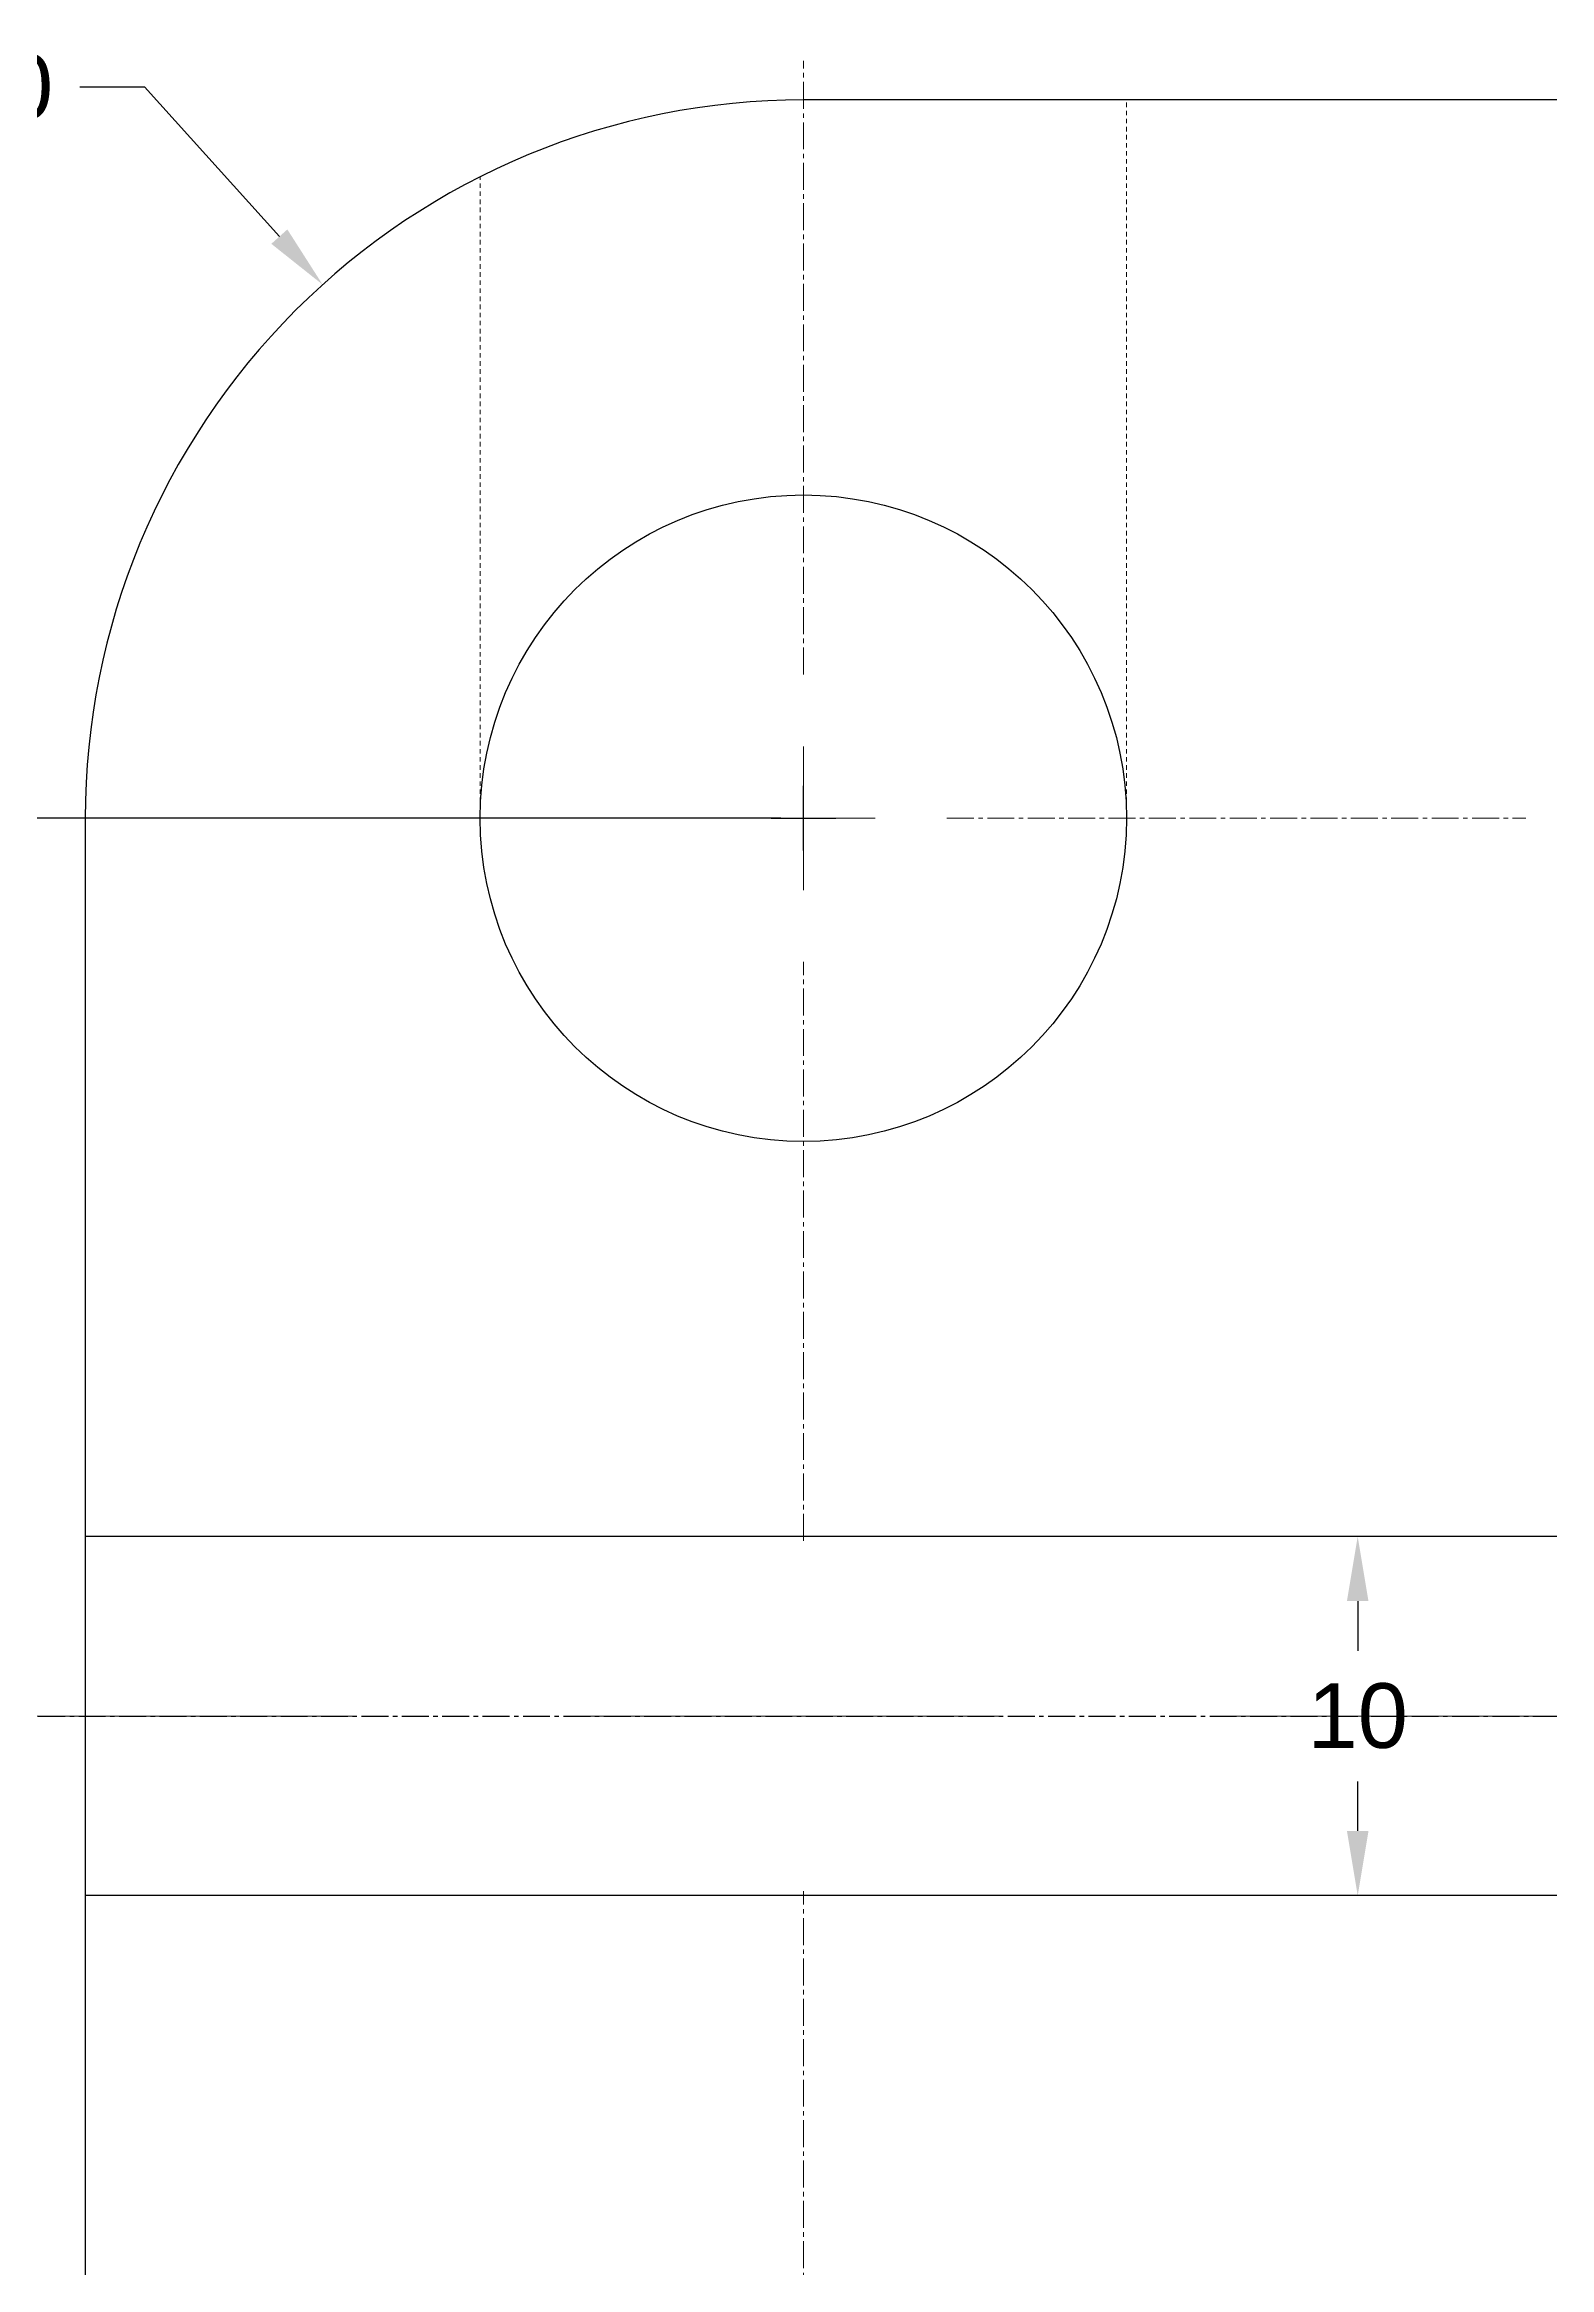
# Model space of a CAD drawing. Header units: inches. Extents: x -12 to 299, y -12 to 425.
# Drawn here: x 23.9 to 65.8, y 48 to 109.9 of the extents above; entities that cross this region are included whole.
import ezdxf

# ---------------------------------------------------------------- set-up
doc = ezdxf.new("R2010")
doc.units = ezdxf.units.IN
doc.header["$MEASUREMENT"] = 0
for name, pattern in [('ACAD_ISO10W100', [18, 12, -3, 0, -3]), ('CENTER2', [1.125, 0.75, -0.125, 0.125, -0.125]), ('HIDDEN2', [0.1875, 0.125, -0.0625])]:
    doc.linetypes.add(name, pattern=pattern)
for name, color, linetype, lineweight in [('axe', 181, 'ACAD_ISO10W100', 0), ('dimensiuni', 220, 'Continuous', 0), ('PDF_hidden', 7, 'HIDDEN2', 0), ('vizibil', 7, 'Continuous', 30), ('ytaseu', 50, 'CENTER2', 30)]:
    doc.layers.add(name, color=color, linetype=linetype, lineweight=lineweight)
doc.styles.get("Standard").update_dxf_attribs({"font": 'arial.ttf'})
doc.dimstyles.new('Annotative', dxfattribs={"dimscale": 0, "dimtxt": 0.18, "dimasz": 0.18, "dimexe": 0.18, "dimexo": 0.0625, "dimgap": 0.09, "dimtad": 0, "dimtih": 1, "dimtoh": 1, "dimdec": 0, "dimzin": 0, "dimdsep": 46, "dimtxsty": 'Standard', "dimcen": 0.09, "dimadec": 0, "dimazin": 0, "dimtfac": 1, "dimtdec": 0, "dimtofl": 0, "dimtmove": 0, "dimatfit": 3, "dimfxl": 1, "dimtolj": 1, "dimtzin": 0, "dimarcsym": 0})

# ---------------------------------------------------------------- blocks, each defined once
blk = doc.blocks.new('*U1')
at = {"layer": 'axe', "color": 0, "linetype": 'CENTER2', "transparency": 16777216}
for p, q in [((0, 4), (0, 21.089)), ((-20.12, 0), (-4, 0)), ((4, 0), (20.12, 0)), ((0, -20.12), (0, -4))]:
    blk.add_line(p, q, dxfattribs=at)
at = {"layer": 'axe', "color": 0, "linetype": 'Continuous', "transparency": 16777216}
for p, q in [((0, -2), (0, 2)), ((-2, 0), (2, 0))]:
    blk.add_line(p, q, dxfattribs=at)
blk = doc.blocks.new('*U2')
at = {"layer": 'axe', "color": 0, "linetype": 'CENTER2', "transparency": 16777216}
for p, q in [((0, 4), (0, 20.12)), ((-20.12, 0), (-4, 0)), ((4, 0), (20.12, 0)), ((0, -20.12), (0, -4))]:
    blk.add_line(p, q, dxfattribs=at)
at = {"layer": 'axe', "color": 0, "linetype": 'Continuous', "transparency": 16777216}
for p, q in [((0, -2), (0, 2)), ((-2, 0), (2, 0))]:
    blk.add_line(p, q, dxfattribs=at)
blk = doc.blocks.new('*D22')
at = {"layer": 'Defpoints', "color": 0, "transparency": 16777216}
for p in [(31.65, 103.218), (45.04, 88.361)]:
    blk.add_point(p, dxfattribs=at)
at = {"layer": 'dimensiuni', "color": 0, "lineweight": -2, "transparency": 16777216}
for p, q in [((24.887, 108.724), (26.687, 108.724)), ((26.687, 108.724), (30.445, 104.555)), ((45.04, 87.461), (45.04, 89.261)), ((44.14, 88.361), (45.94, 88.361))]:
    blk.add_line(p, q, dxfattribs=at)
at = {"layer": 'dimensiuni', "color": 0, "transparency": 16777216}
blk.add_solid([(30.668, 104.755), (30.222, 104.354), (31.65, 103.218)], dxfattribs=at)
at = {"layer": 'dimensiuni', "color": 0, "transparency": 16777216, "insert": (21.84, 108.724), "char_height": 1.8, "attachment_point": 5}
blk.add_mtext('\\A1;R20', dxfattribs=at)
blk = doc.blocks.new('*D25')
at = {"layer": 'Defpoints', "color": 0, "transparency": 16777216}
for p in [(45.04, 88.361), (18.04, 38.361), (45.04, 38.361)]:
    blk.add_point(p, dxfattribs=at)
at = {"layer": 'dimensiuni', "color": 0, "lineweight": -2, "transparency": 16777216}
for p, q in [((44.415, 88.361), (16.24, 88.361)), ((18.04, 86.561), (18.04, 65.18)), ((18.04, 40.161), (18.04, 61.542)), ((44.415, 38.361), (16.24, 38.361))]:
    blk.add_line(p, q, dxfattribs=at)
at = {"layer": 'dimensiuni', "color": 0, "transparency": 16777216}
for points in [[(17.74, 86.561), (18.34, 86.561), (18.04, 88.361)], [(17.74, 40.161), (18.34, 40.161), (18.04, 38.361)]]:
    blk.add_solid(points, dxfattribs=at)
at = {"layer": 'dimensiuni', "color": 0, "transparency": 16777216, "insert": (18.04, 63.361), "char_height": 1.8, "attachment_point": 5}
blk.add_mtext('\\A1;50', dxfattribs=at)
blk = doc.blocks.new('*D26')
at = {"layer": 'Defpoints', "color": 0, "transparency": 16777216}
for p in [(60.479, 68.361), (60.479, 58.361), (60.479, 58.361)]:
    blk.add_point(p, dxfattribs=at)
at = {"layer": 'dimensiuni', "color": 0, "lineweight": -2, "transparency": 16777216}
for p, q in [((59.854, 68.361), (58.679, 68.361)), ((60.479, 66.561), (60.479, 65.18)), ((60.479, 60.161), (60.479, 61.542)), ((59.854, 58.361), (58.679, 58.361))]:
    blk.add_line(p, q, dxfattribs=at)
at = {"layer": 'dimensiuni', "color": 0, "transparency": 16777216}
for points in [[(60.179, 66.561), (60.779, 66.561), (60.479, 68.361)], [(60.179, 60.161), (60.779, 60.161), (60.479, 58.361)]]:
    blk.add_solid(points, dxfattribs=at)
at = {"layer": 'dimensiuni', "color": 0, "transparency": 16777216, "insert": (60.479, 63.361), "char_height": 1.8, "attachment_point": 5}
blk.add_mtext('\\A1;10', dxfattribs=at)

msp = doc.modelspace()

# ---------------------------------------------------------------- linework, layer by layer
at = {"layer": 'axe'}
msp.add_line((195.406, 63.361), (20.79, 63.361), dxfattribs=at)
at = {"layer": 'PDF_hidden'}
for p, q in [((54.04, 88.361), (54.04, 108.361)), ((36.04, 88.361), (36.04, 106.222))]:
    msp.add_line(p, q, dxfattribs=at)
at = {"layer": 'vizibil'}
for p, q in [((90.04, 68.361), (25.04, 68.361)), ((90.04, 58.361), (25.04, 58.361))]:
    msp.add_line(p, q, dxfattribs=at)
msp.add_lwpolyline([(150.04, 18.361, 0.414214), (170.04, 38.361), (170.04, 88.361, 0.414214), (150.04, 108.361), (45.04, 108.361, 0.414214), (25.04, 88.361), (25.04, 38.361, 0.414214), (45.04, 18.361), (150.04, 18.361)], format="xyb", dxfattribs=at)
msp.add_circle((45.04, 88.361), 9, dxfattribs=at)
at = {"layer": 'ytaseu'}
msp.add_line((6.857, 63.361), (202.509, 63.361), dxfattribs=at)

# ---------------------------------------------------------------- block references
at = {"layer": 'axe', "linetype": 'CENTER2'}
for name, p in [('*U1', (45.04, 88.361)), ('*U2', (45.04, 38.361))]:
    msp.add_blockref(name, p, dxfattribs=at)

# ---------------------------------------------------------------- dimensions: what is measured, and where the dimension line sits
at = {"layer": 'dimensiuni'}
dim = msp.add_radius_dim(center=(45.04, 88.361), mpoint=(31.65, 103.218), dimstyle='Annotative', dxfattribs=at)
dim.commit()
dim.dimension.update_dxf_attribs({"geometry": '*D22', "text_midpoint": (21.84, 108.724), "dimtype": 164})
for base, p1, p2, picture, middle in [((18.04, 38.361), (45.04, 88.361), (45.04, 38.361), '*D25', (18.04, 63.361)), ((60.479, 58.361), (60.479, 68.361), (60.479, 58.361), '*D26', (60.479, 63.361))]:
    dim = msp.add_linear_dim(base=base, p1=p1, p2=p2, angle=90, dimstyle='Annotative', dxfattribs=at)
    dim.commit()
    dim.dimension.update_dxf_attribs({"geometry": picture, "text_midpoint": middle})

doc.saveas('drawing.dxf')
